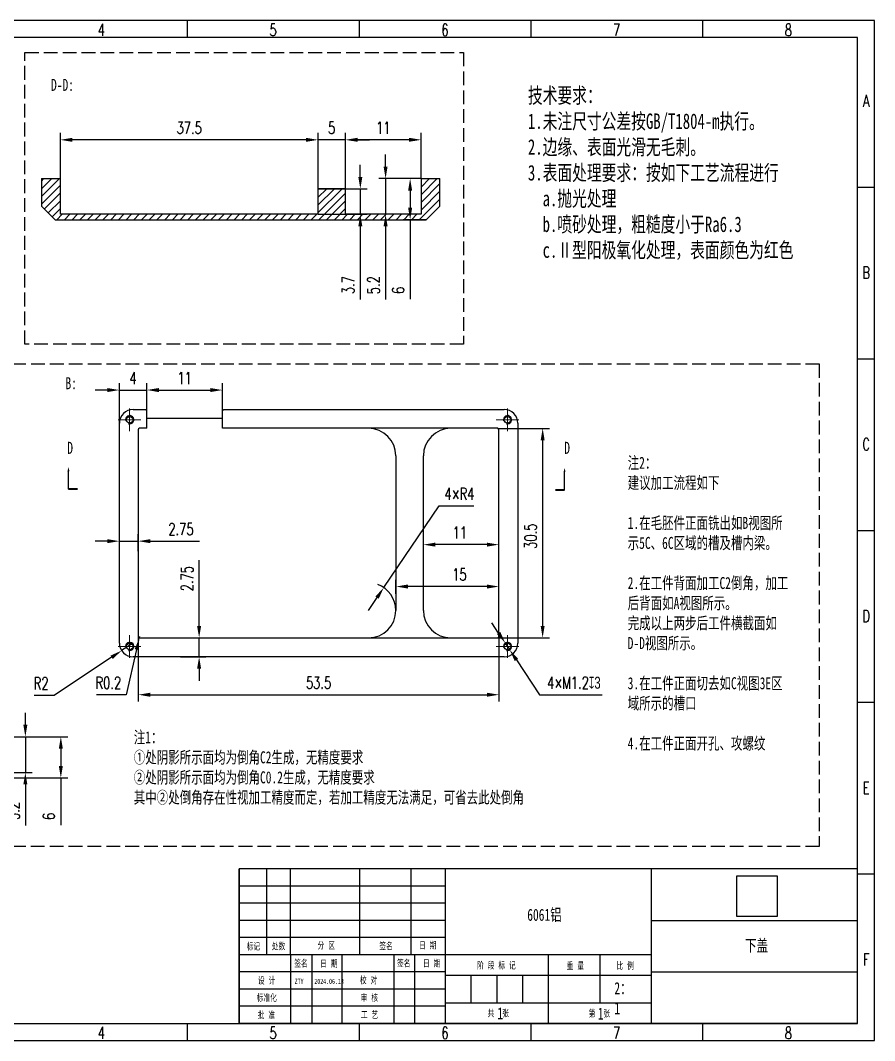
# Model space of a CAD drawing. Header units: millimetres. Extents: x 0 to 420, y 0 to 297.
# Drawn here: x 171.3 to 420, y 0 to 297 of the extents above; entities that cross this region are included whole.
import ezdxf

# ---------------------------------------------------------------- set-up
doc = ezdxf.new("R2010")
doc.units = ezdxf.units.MM
doc.linetypes.add('CENTER', pattern=[15.8, 12, -1.5, 0.8, -1.5])
doc.linetypes.add('HIDDEN', pattern=[5.5, 4, -1.5])
for name, color, linetype in [('CENTER', 6, 'CENTER'), ('COMMENT', 3, 'Continuous'), ('FRAME1', 1, 'Continuous'), ('FRAME2', 7, 'Continuous'), ('TEXT', 7, 'Continuous')]:
    doc.layers.add(name, color=color, linetype=linetype)
doc.layers.add('DIMENSION', color=92, linetype='Continuous', lineweight=25)
doc.layers.add('ENTITY', color=7, linetype='Continuous', lineweight=50)
doc.styles.get("Standard").update_dxf_attribs({"font": 'txt.shx', "width": 0.7, "bigfont": 'gbcbig.shx'})
doc.dimstyles.new('Standard$0', dxfattribs={"dimtxt": 3.5, "dimasz": 3.5, "dimexe": 2, "dimexo": 0, "dimgap": 1.75, "dimtad": 1, "dimdec": 4, "dimdsep": 46, "dimtxsty": 'Standard', "dimcen": 0, "dimclrd": 3, "dimclre": 3, "dimclrt": 6, "dimadec": 4, "dimazin": 2, "dimtfac": 1, "dimtdec": 4, "dimtmove": 0, "dimatfit": 3, "dimfxl": 1, "dimtzin": 0, "dimarcsym": 0})
doc.dimstyles.new('STANDARD$3', dxfattribs={"dimtxt": 3.5, "dimasz": 3.5, "dimexe": 2, "dimexo": 0, "dimgap": 1.75, "dimtad": 1, "dimtoh": 1, "dimdec": 4, "dimdsep": 46, "dimtxsty": 'Standard', "dimcen": 0, "dimclrd": 3, "dimclre": 3, "dimclrt": 6, "dimadec": 4, "dimazin": 2, "dimtfac": 1, "dimtdec": 4, "dimtmove": 0, "dimatfit": 2, "dimfxl": 1, "dimarcsym": 0})
doc.dimstyles.new('STANDARD$4', dxfattribs={"dimtxt": 3.5, "dimasz": 3.5, "dimexe": 2, "dimexo": 0, "dimgap": 1.75, "dimtad": 1, "dimtoh": 1, "dimdec": 4, "dimdsep": 46, "dimtxsty": 'Standard', "dimcen": 0, "dimclrd": 3, "dimclre": 3, "dimclrt": 6, "dimadec": 4, "dimazin": 2, "dimtfac": 1, "dimtdec": 4, "dimtmove": 0, "dimatfit": 2, "dimfxl": 1, "dimarcsym": 0})
picture_1 = doc.add_image_def('image1.png', size_in_pixel=(2795, 2795))

# ---------------------------------------------------------------- blocks, each defined once
blk = doc.blocks.new('SW_CENTERMARKSYMBOL_0')
at = {"color": 0, "linetype": 'Continuous', "lineweight": 18}
for p, q in [((0, 2.5), (0, 3.1)), ((-2.5, 0), (-3.1, 0)), ((0, 0), (-2.5, 0)), ((0, 0), (0, 2.5)), ((0, 0), (0, -2.5)), ((0, 0), (2.5, 0)), ((2.5, 0), (3.1, 0)), ((0, -2.5), (0, -3.1))]:
    blk.add_line(p, q, dxfattribs=at)
blk = doc.blocks.new('SW_CENTERMARKSYMBOL_1')
at = {"color": 0, "linetype": 'Continuous', "lineweight": 18}
for p, q in [((0, 2.5), (0, 3.1)), ((-2.5, 0), (-3.1, 0)), ((0, 0), (-2.5, 0)), ((0, 0), (0, 2.5)), ((0, 0), (0, -2.5)), ((0, 0), (2.5, 0)), ((2.5, 0), (3.1, 0)), ((0, -2.5), (0, -3.1))]:
    blk.add_line(p, q, dxfattribs=at)
blk = doc.blocks.new('SW_CENTERMARKSYMBOL_2')
at = {"color": 0, "linetype": 'Continuous', "lineweight": 18}
for p, q in [((0, 2.5), (0, 3.1)), ((-2.5, 0), (-3.1, 0)), ((0, 0), (-2.5, 0)), ((0, 0), (0, 2.5)), ((0, 0), (0, -2.5)), ((0, 0), (2.5, 0)), ((2.5, 0), (3.1, 0)), ((0, -2.5), (0, -3.1))]:
    blk.add_line(p, q, dxfattribs=at)
blk = doc.blocks.new('SW_CENTERMARKSYMBOL_3')
at = {"color": 0, "linetype": 'Continuous', "lineweight": 18}
for p, q in [((0, 2.5), (0, 3.1)), ((-2.5, 0), (-3.1, 0)), ((0, 0), (-2.5, 0)), ((0, 0), (0, 2.5)), ((0, 0), (0, -2.5)), ((0, 0), (2.5, 0)), ((2.5, 0), (3.1, 0)), ((0, -2.5), (0, -3.1))]:
    blk.add_line(p, q, dxfattribs=at)
blk = doc.blocks.new('SW_CENTERMARKSYMBOL_4')
at = {"color": 0, "linetype": 'Continuous', "lineweight": 18}
for p, q in [((0, 2.5), (0, 3.3)), ((-2.5, 0), (-3.3, 0)), ((0, 0), (-2.5, 0)), ((0, 0), (0, 2.5)), ((0, 0), (0, -2.5)), ((0, 0), (2.5, 0)), ((2.5, 0), (3.3, 0)), ((0, -2.5), (0, -3.3))]:
    blk.add_line(p, q, dxfattribs=at)
blk = doc.blocks.new('SW_CENTERMARKSYMBOL_5')
at = {"color": 0, "linetype": 'Continuous', "lineweight": 18}
for p, q in [((0, 2.5), (0, 3.3)), ((-2.5, 0), (-3.3, 0)), ((0, 0), (-2.5, 0)), ((0, 0), (0, 2.5)), ((0, 0), (0, -2.5)), ((0, 0), (2.5, 0)), ((2.5, 0), (3.3, 0)), ((0, -2.5), (0, -3.3))]:
    blk.add_line(p, q, dxfattribs=at)
blk = doc.blocks.new('SW_CENTERMARKSYMBOL_6')
at = {"color": 0, "linetype": 'Continuous', "lineweight": 18}
for p, q in [((0, 2.5), (0, 3.3)), ((-2.5, 0), (-3.3, 0)), ((0, 0), (-2.5, 0)), ((0, 0), (0, 2.5)), ((0, 0), (0, -2.5)), ((0, 0), (2.5, 0)), ((2.5, 0), (3.3, 0)), ((0, -2.5), (0, -3.3))]:
    blk.add_line(p, q, dxfattribs=at)
blk = doc.blocks.new('SW_CENTERMARKSYMBOL_7')
at = {"color": 0, "linetype": 'Continuous', "lineweight": 18}
for p, q in [((0, 2.5), (0, 3.3)), ((-2.5, 0), (-3.3, 0)), ((0, 0), (-2.5, 0)), ((0, 0), (0, 2.5)), ((0, 0), (0, -2.5)), ((0, 0), (2.5, 0)), ((2.5, 0), (3.3, 0)), ((0, -2.5), (0, -3.3))]:
    blk.add_line(p, q, dxfattribs=at)
blk = doc.blocks.new('*D31')
at = {"layer": 'Defpoints', "color": 0, "transparency": 16777216}
for p in [(167.72, 88.46), (163.72, 76.46), (183.09, 76.46)]:
    blk.add_point(p, dxfattribs=at)
at = {"layer": 'DIMENSION', "color": 3, "lineweight": -2, "transparency": 16777216}
for p, q in [((167.72, 88.46), (185.09, 88.46)), ((183.09, 84.96), (183.09, 79.96)), ((163.72, 76.46), (185.09, 76.46)), ((183.09, 76.46), (183.09, 62.68))]:
    blk.add_line(p, q, dxfattribs=at)
at = {"layer": 'DIMENSION', "color": 3, "transparency": 16777216}
for points in [[(182.5, 84.96), (183.67, 84.96), (183.09, 88.46)], [(182.5, 79.96), (183.67, 79.96), (183.09, 76.46)]]:
    blk.add_solid(points, dxfattribs=at)
at = {"layer": 'DIMENSION', "transparency": 16777216, "insert": (179.59, 65.25), "char_height": 3.5, "attachment_point": 5, "rotation": 90}
blk.add_mtext('6', dxfattribs=at)
blk = doc.blocks.new('*D32')
at = {"layer": 'Defpoints', "color": 0, "transparency": 16777216}
for p in [(208.13, 189.39), (208.13, 183.34), (200.13, 179.74)]:
    blk.add_point(p, dxfattribs=at)
at = {"layer": 'DIMENSION', "color": 3, "lineweight": -2, "transparency": 16777216}
for p, q in [((200.13, 179.74), (200.13, 191.39)), ((208.13, 183.34), (208.13, 191.39)), ((196.63, 189.39), (193.13, 189.39)), ((200.13, 189.39), (208.13, 189.39)), ((211.63, 189.39), (215.13, 189.39))]:
    blk.add_line(p, q, dxfattribs=at)
at = {"layer": 'DIMENSION', "color": 3, "transparency": 16777216}
for points in [[(196.63, 189.97), (196.63, 188.8), (200.13, 189.39)], [(211.63, 189.97), (211.63, 188.8), (208.13, 189.39)]]:
    blk.add_solid(points, dxfattribs=at)
at = {"layer": 'DIMENSION', "transparency": 16777216, "insert": (204.13, 192.89), "char_height": 3.5, "attachment_point": 5}
blk.add_mtext('4', dxfattribs=at)
blk = doc.blocks.new('*D33')
at = {"layer": 'Defpoints', "color": 0, "transparency": 16777216}
for p in [(230.13, 189.39), (208.13, 180.79), (230.13, 180.05)]:
    blk.add_point(p, dxfattribs=at)
at = {"layer": 'DIMENSION', "color": 3, "lineweight": -2, "transparency": 16777216}
for p, q in [((208.13, 180.79), (208.13, 191.39)), ((230.13, 180.05), (230.13, 191.39)), ((211.63, 189.39), (226.63, 189.39))]:
    blk.add_line(p, q, dxfattribs=at)
at = {"layer": 'DIMENSION', "color": 3, "transparency": 16777216}
for points in [[(211.63, 189.97), (211.63, 188.8), (208.13, 189.39)], [(226.63, 189.97), (226.63, 188.8), (230.13, 189.39)]]:
    blk.add_solid(points, dxfattribs=at)
at = {"layer": 'DIMENSION', "transparency": 16777216, "insert": (219.13, 192.89), "char_height": 3.5, "attachment_point": 5}
blk.add_mtext('11', dxfattribs=at)
blk = doc.blocks.new('*D36')
at = {"layer": 'Defpoints', "color": 0, "transparency": 16777216}
for p in [(205.63, 117.64), (310.63, 117.64), (310.63, 100.69)]:
    blk.add_point(p, dxfattribs=at)
at = {"layer": 'DIMENSION', "color": 3, "lineweight": -2, "transparency": 16777216}
for p, q in [((205.63, 117.64), (205.63, 98.69)), ((310.63, 117.64), (310.63, 98.69)), ((209.13, 100.69), (307.13, 100.69))]:
    blk.add_line(p, q, dxfattribs=at)
at = {"layer": 'DIMENSION', "color": 3, "transparency": 16777216}
for points in [[(209.13, 101.27), (209.13, 100.1), (205.63, 100.69)], [(307.13, 101.27), (307.13, 100.1), (310.63, 100.69)]]:
    blk.add_solid(points, dxfattribs=at)
at = {"layer": 'DIMENSION', "transparency": 16777216, "insert": (258.13, 104.19), "char_height": 3.5, "attachment_point": 5}
blk.add_mtext('53.5', dxfattribs=at)
blk = doc.blocks.new('*D37')
at = {"layer": 'Defpoints', "color": 0, "transparency": 16777216}
for p in [(288.63, 144.38), (288.63, 133.96), (310.63, 133.24)]:
    blk.add_point(p, dxfattribs=at)
at = {"layer": 'DIMENSION', "color": 3, "lineweight": -2, "transparency": 16777216}
for p, q in [((288.63, 133.96), (288.63, 146.38)), ((310.63, 133.24), (310.63, 146.38)), ((307.13, 144.38), (292.13, 144.38))]:
    blk.add_line(p, q, dxfattribs=at)
at = {"layer": 'DIMENSION', "color": 3, "transparency": 16777216}
for points in [[(292.13, 144.97), (292.13, 143.8), (288.63, 144.38)], [(307.13, 144.97), (307.13, 143.8), (310.63, 144.38)]]:
    blk.add_solid(points, dxfattribs=at)
at = {"layer": 'DIMENSION', "transparency": 16777216, "insert": (299.24, 147.88), "char_height": 3.5, "attachment_point": 5}
blk.add_mtext('11', dxfattribs=at)
blk = doc.blocks.new('*D38')
at = {"layer": 'Defpoints', "color": 0, "transparency": 16777216}
for p in [(280.63, 132.18), (280.63, 130.08), (310.63, 130.08)]:
    blk.add_point(p, dxfattribs=at)
at = {"layer": 'DIMENSION', "color": 3, "lineweight": -2, "transparency": 16777216}
for p, q in [((280.63, 130.08), (280.63, 134.18)), ((310.63, 130.08), (310.63, 134.18)), ((307.13, 132.18), (284.13, 132.18))]:
    blk.add_line(p, q, dxfattribs=at)
at = {"layer": 'DIMENSION', "color": 3, "transparency": 16777216}
for points in [[(284.13, 132.77), (284.13, 131.6), (280.63, 132.18)], [(307.13, 132.77), (307.13, 131.6), (310.63, 132.18)]]:
    blk.add_solid(points, dxfattribs=at)
at = {"layer": 'DIMENSION', "transparency": 16777216, "insert": (299.14, 135.68), "char_height": 3.5, "attachment_point": 5}
blk.add_mtext('15', dxfattribs=at)
blk = doc.blocks.new('*D39')
at = {"layer": 'Defpoints', "color": 0, "transparency": 16777216}
for p in [(277.11, 131.87), (272.63, 125.24)]:
    blk.add_point(p, dxfattribs=at)
at = {"layer": 'DIMENSION', "color": 3, "lineweight": -2, "transparency": 16777216}
for p, q in [((277.11, 131.87), (293.22, 155.68)), ((293.22, 155.68), (303.29, 155.68)), ((272.63, 125.24), (275.15, 128.97))]:
    blk.add_line(p, q, dxfattribs=at)
blk.add_arc((272.63, 125.24), 8, 0, 70.2399, dxfattribs=at)
at = {"layer": 'DIMENSION', "color": 3, "transparency": 16777216}
blk.add_solid([(274.67, 129.3), (275.63, 128.64), (277.11, 131.87)], dxfattribs=at)
at = {"layer": 'DIMENSION', "transparency": 16777216, "insert": (299.13, 159.18), "char_height": 3.5, "attachment_point": 5}
blk.add_mtext('4×R4', dxfattribs=at)
blk = doc.blocks.new('*D42')
at = {"layer": 'Defpoints', "color": 0, "transparency": 16777216}
for p in [(310.23, 178.24), (310.23, 117.24), (323.36, 117.24)]:
    blk.add_point(p, dxfattribs=at)
at = {"layer": 'DIMENSION', "color": 3, "lineweight": -2, "transparency": 16777216}
for p, q in [((310.23, 178.24), (325.36, 178.24)), ((323.36, 174.74), (323.36, 120.74)), ((310.23, 117.24), (325.36, 117.24))]:
    blk.add_line(p, q, dxfattribs=at)
at = {"layer": 'DIMENSION', "color": 3, "transparency": 16777216}
for points in [[(322.78, 174.74), (323.94, 174.74), (323.36, 178.24)], [(322.78, 120.74), (323.94, 120.74), (323.36, 117.24)]]:
    blk.add_solid(points, dxfattribs=at)
at = {"layer": 'DIMENSION', "transparency": 16777216, "insert": (319.86, 146.84), "char_height": 3.5, "attachment_point": 5, "rotation": 90}
blk.add_mtext('30.5', dxfattribs=at)
blk = doc.blocks.new('*D43')
at = {"layer": 'Defpoints', "color": 0, "transparency": 16777216}
for p in [(265.96, 262.24), (287.96, 250.96), (265.96, 247.96)]:
    blk.add_point(p, dxfattribs=at)
at = {"layer": 'DIMENSION', "color": 3, "lineweight": -2, "transparency": 16777216}
for p, q in [((265.96, 247.96), (265.96, 264.24)), ((284.46, 262.24), (269.46, 262.24)), ((287.96, 250.96), (287.96, 264.24))]:
    blk.add_line(p, q, dxfattribs=at)
at = {"layer": 'DIMENSION', "color": 3, "transparency": 16777216}
for points in [[(269.46, 262.82), (269.46, 261.66), (265.96, 262.24)], [(284.46, 262.82), (284.46, 261.66), (287.96, 262.24)]]:
    blk.add_solid(points, dxfattribs=at)
at = {"layer": 'DIMENSION', "transparency": 16777216, "insert": (276.96, 265.74), "char_height": 3.5, "attachment_point": 5}
blk.add_mtext('11', dxfattribs=at)
blk = doc.blocks.new('*D44')
at = {"layer": 'Defpoints', "color": 0, "transparency": 16777216}
for p in [(257.96, 262.23), (257.96, 247.96), (265.96, 247.96)]:
    blk.add_point(p, dxfattribs=at)
at = {"layer": 'DIMENSION', "color": 3, "lineweight": -2, "transparency": 16777216}
for p, q in [((254.46, 262.23), (250.96, 262.23)), ((257.96, 247.96), (257.96, 264.23)), ((265.96, 262.23), (257.96, 262.23)), ((265.96, 247.96), (265.96, 264.23)), ((269.46, 262.23), (272.96, 262.23))]:
    blk.add_line(p, q, dxfattribs=at)
at = {"layer": 'DIMENSION', "color": 3, "transparency": 16777216}
for points in [[(254.46, 262.82), (254.46, 261.65), (257.96, 262.23)], [(269.46, 262.82), (269.46, 261.65), (265.96, 262.23)]]:
    blk.add_solid(points, dxfattribs=at)
at = {"layer": 'DIMENSION', "transparency": 16777216, "insert": (261.96, 265.73), "char_height": 3.5, "attachment_point": 5}
blk.add_mtext('5', dxfattribs=at)
blk = doc.blocks.new('*D45')
at = {"layer": 'Defpoints', "color": 0, "transparency": 16777216}
for p in [(182.96, 262.23), (182.96, 250.96), (257.96, 247.96)]:
    blk.add_point(p, dxfattribs=at)
at = {"layer": 'DIMENSION', "color": 3, "lineweight": -2, "transparency": 16777216}
for p, q in [((182.96, 250.96), (182.96, 264.23)), ((254.46, 262.23), (186.46, 262.23)), ((257.96, 247.96), (257.96, 264.23))]:
    blk.add_line(p, q, dxfattribs=at)
at = {"layer": 'DIMENSION', "color": 3, "transparency": 16777216}
for points in [[(186.46, 262.82), (186.46, 261.65), (182.96, 262.23)], [(254.46, 262.82), (254.46, 261.65), (257.96, 262.23)]]:
    blk.add_solid(points, dxfattribs=at)
at = {"layer": 'DIMENSION', "transparency": 16777216, "insert": (220.46, 265.73), "char_height": 3.5, "attachment_point": 5}
blk.add_mtext('37.5', dxfattribs=at)
blk = doc.blocks.new('*D46')
at = {"layer": 'Defpoints', "color": 0, "transparency": 16777216}
for p in [(287.96, 250.96), (277.64, 240.56), (287.96, 240.56)]:
    blk.add_point(p, dxfattribs=at)
at = {"layer": 'DIMENSION', "color": 3, "lineweight": -2, "transparency": 16777216}
for p, q in [((277.64, 254.46), (277.64, 257.96)), ((287.96, 250.96), (275.64, 250.96)), ((277.64, 250.96), (277.64, 240.56)), ((287.96, 240.56), (275.64, 240.56)), ((277.64, 237.06), (277.64, 215.73))]:
    blk.add_line(p, q, dxfattribs=at)
at = {"layer": 'DIMENSION', "color": 3, "transparency": 16777216}
for points in [[(277.05, 254.46), (278.22, 254.46), (277.64, 250.96)], [(277.05, 237.06), (278.22, 237.06), (277.64, 240.56)]]:
    blk.add_solid(points, dxfattribs=at)
at = {"layer": 'DIMENSION', "transparency": 16777216, "insert": (274.14, 219.93), "char_height": 3.5, "attachment_point": 5, "rotation": 90}
blk.add_mtext('5.2', dxfattribs=at)
blk = doc.blocks.new('*D47')
at = {"layer": 'Defpoints', "color": 0, "transparency": 16777216}
for p in [(287.96, 250.96), (284.78, 238.96), (289.46, 238.96)]:
    blk.add_point(p, dxfattribs=at)
at = {"layer": 'DIMENSION', "color": 3, "lineweight": -2, "transparency": 16777216}
for p, q in [((287.96, 250.96), (282.78, 250.96)), ((284.78, 247.46), (284.78, 242.46)), ((289.46, 238.96), (282.78, 238.96)), ((284.78, 238.96), (284.78, 215.85))]:
    blk.add_line(p, q, dxfattribs=at)
at = {"layer": 'DIMENSION', "color": 3, "transparency": 16777216}
for points in [[(284.19, 247.46), (285.36, 247.46), (284.78, 250.96)], [(284.19, 242.46), (285.36, 242.46), (284.78, 238.96)]]:
    blk.add_solid(points, dxfattribs=at)
at = {"layer": 'DIMENSION', "transparency": 16777216, "insert": (281.28, 218.42), "char_height": 3.5, "attachment_point": 5, "rotation": 90}
blk.add_mtext('6', dxfattribs=at)
blk = doc.blocks.new('*D48')
at = {"layer": 'Defpoints', "color": 0, "transparency": 16777216}
for p in [(257.96, 247.96), (257.96, 240.56), (270.28, 240.56)]:
    blk.add_point(p, dxfattribs=at)
at = {"layer": 'DIMENSION', "color": 3, "lineweight": -2, "transparency": 16777216}
for p, q in [((270.28, 251.46), (270.28, 254.96)), ((257.96, 247.96), (272.28, 247.96)), ((270.28, 247.96), (270.28, 240.56)), ((257.96, 240.56), (272.28, 240.56)), ((270.28, 237.06), (270.28, 215.74))]:
    blk.add_line(p, q, dxfattribs=at)
at = {"layer": 'DIMENSION', "color": 3, "transparency": 16777216}
for points in [[(269.7, 251.46), (270.87, 251.46), (270.28, 247.96)], [(269.7, 237.06), (270.87, 237.06), (270.28, 240.56)]]:
    blk.add_solid(points, dxfattribs=at)
at = {"layer": 'DIMENSION', "transparency": 16777216, "insert": (266.78, 219.94), "char_height": 3.5, "attachment_point": 5, "rotation": 90}
blk.add_mtext('3.7', dxfattribs=at)
blk = doc.blocks.new('*D49')
at = {"layer": 'Defpoints', "color": 0, "transparency": 16777216}
for p in [(160.12, 88.46), (159.92, 78.06), (172.76, 78.06)]:
    blk.add_point(p, dxfattribs=at)
at = {"layer": 'DIMENSION', "color": 3, "lineweight": -2, "transparency": 16777216}
for p, q in [((172.76, 91.96), (172.76, 95.46)), ((160.12, 88.46), (174.76, 88.46)), ((172.76, 88.46), (172.76, 78.06)), ((159.92, 78.06), (174.76, 78.06)), ((172.76, 74.56), (172.76, 62.66))]:
    blk.add_line(p, q, dxfattribs=at)
at = {"layer": 'DIMENSION', "color": 3, "transparency": 16777216}
for points in [[(172.18, 91.96), (173.35, 91.96), (172.76, 88.46)], [(172.18, 74.56), (173.35, 74.56), (172.76, 78.06)]]:
    blk.add_solid(points, dxfattribs=at)
at = {"layer": 'DIMENSION', "transparency": 16777216, "insert": (169.26, 66.86), "char_height": 3.5, "attachment_point": 5, "rotation": 90}
blk.add_mtext('5.2', dxfattribs=at)
blk = doc.blocks.new('*D50')
at = {"layer": 'Defpoints', "color": 0, "transparency": 16777216}
for p in [(205.94, 117.25), (206.03, 117.64)]:
    blk.add_point(p, dxfattribs=at)
at = {"layer": 'DIMENSION', "color": 3, "lineweight": -2, "transparency": 16777216}
for p, q in [((206.03, 117.64), (205.94, 117.25)), ((205.16, 113.84), (202.14, 100.65)), ((202.14, 100.65), (193.45, 100.65))]:
    blk.add_line(p, q, dxfattribs=at)
at = {"layer": 'DIMENSION', "color": 3, "transparency": 16777216}
blk.add_solid([(204.59, 113.97), (205.73, 113.71), (205.94, 117.25)], dxfattribs=at)
at = {"layer": 'DIMENSION', "transparency": 16777216, "insert": (196.92, 104.15), "char_height": 3.5, "attachment_point": 5}
blk.add_mtext('R0.2', dxfattribs=at)
blk = doc.blocks.new('*D51')
at = {"layer": 'Defpoints', "color": 0, "transparency": 16777216}
for p in [(200.79, 113.53), (204.13, 115.74)]:
    blk.add_point(p, dxfattribs=at)
at = {"layer": 'DIMENSION', "color": 3, "lineweight": -2, "transparency": 16777216}
for p, q in [((204.13, 115.74), (200.79, 113.53)), ((197.88, 111.6), (181.17, 100.51)), ((181.17, 100.51), (175.34, 100.51))]:
    blk.add_line(p, q, dxfattribs=at)
at = {"layer": 'DIMENSION', "color": 3, "transparency": 16777216}
blk.add_solid([(197.56, 112.08), (198.2, 111.11), (200.79, 113.53)], dxfattribs=at)
at = {"layer": 'DIMENSION', "transparency": 16777216, "insert": (177.38, 104.01), "char_height": 3.5, "attachment_point": 5}
blk.add_mtext('R2', dxfattribs=at)
blk = doc.blocks.new('*D52')
at = {"layer": 'Defpoints', "color": 0, "transparency": 16777216}
for p in [(205.63, 145.4), (200.13, 142.44), (205.63, 142.44)]:
    blk.add_point(p, dxfattribs=at)
at = {"layer": 'DIMENSION', "color": 3, "lineweight": -2, "transparency": 16777216}
for p, q in [((200.13, 142.44), (200.13, 147.4)), ((205.63, 142.44), (205.63, 147.4)), ((196.63, 145.4), (193.13, 145.4)), ((200.13, 145.4), (205.63, 145.4)), ((209.13, 145.4), (223.48, 145.4))]:
    blk.add_line(p, q, dxfattribs=at)
at = {"layer": 'DIMENSION', "color": 3, "transparency": 16777216}
for points in [[(196.63, 145.98), (196.63, 144.81), (200.13, 145.4)], [(209.13, 145.98), (209.13, 144.81), (205.63, 145.4)]]:
    blk.add_solid(points, dxfattribs=at)
at = {"layer": 'DIMENSION', "transparency": 16777216, "insert": (218.05, 148.9), "char_height": 3.5, "attachment_point": 5}
blk.add_mtext('2.75', dxfattribs=at)
blk = doc.blocks.new('*D53')
at = {"layer": 'Defpoints', "color": 0, "transparency": 16777216}
for p in [(217.94, 117.24), (217.94, 111.74), (223.35, 111.74)]:
    blk.add_point(p, dxfattribs=at)
at = {"layer": 'DIMENSION', "color": 3, "lineweight": -2, "transparency": 16777216}
for p, q in [((223.35, 120.74), (223.35, 139.91)), ((217.94, 117.24), (225.35, 117.24)), ((223.35, 111.74), (223.35, 117.24)), ((217.94, 111.74), (225.35, 111.74)), ((223.35, 108.24), (223.35, 104.74))]:
    blk.add_line(p, q, dxfattribs=at)
at = {"layer": 'DIMENSION', "color": 3, "transparency": 16777216}
for points in [[(222.76, 120.74), (223.93, 120.74), (223.35, 117.24)], [(222.76, 108.24), (223.93, 108.24), (223.35, 111.74)]]:
    blk.add_solid(points, dxfattribs=at)
at = {"layer": 'DIMENSION', "transparency": 16777216, "insert": (219.85, 134.48), "char_height": 3.5, "attachment_point": 5, "rotation": 90}
blk.add_mtext('2.75', dxfattribs=at)
blk = doc.blocks.new('*D54')
at = {"layer": 'Defpoints', "color": 0, "transparency": 16777216}
for p in [(312.47, 115.74), (313.79, 113.74)]:
    blk.add_point(p, dxfattribs=at)
at = {"layer": 'DIMENSION', "color": 3, "lineweight": -2, "transparency": 16777216}
for p, q in [((310.53, 118.66), (308.6, 121.58)), ((312.47, 115.74), (313.79, 113.74)), ((315.72, 110.82), (322.44, 100.67)), ((322.44, 100.67), (340.68, 100.67))]:
    blk.add_line(p, q, dxfattribs=at)
at = {"layer": 'DIMENSION', "color": 3, "transparency": 16777216}
for points in [[(311.02, 118.99), (310.05, 118.34), (312.47, 115.74)], [(316.21, 111.15), (315.23, 110.5), (313.79, 113.74)]]:
    blk.add_solid(points, dxfattribs=at)
at = {"layer": 'DIMENSION', "transparency": 16777216, "insert": (332.44, 104.17), "char_height": 3.5, "attachment_point": 5}
blk.add_mtext('4×M1.2{\\Fgdt|c134;\\C0;x3}', dxfattribs=at)

msp = doc.modelspace()

# ---------------------------------------------------------------- hatches: boundary and pattern name
at = {"linetype": 'Continuous', "lineweight": 18}
h = msp.add_hatch(dxfattribs=at)
h.set_pattern_fill('ANSI31', color=44, scale=0.5, style=0)
h.set_pattern_definition([(45, (-131.5045, 298.243), (-1.122532, 1.122532), [])])
h.paths.add_polyline_path([(182.95565, 250.95767), (177.45565, 250.95767), (177.45565, 242.95767), (181.45565, 238.95767), (289.45565, 238.95767), (293.45565, 242.95767), (293.45565, 250.95767), (287.95565, 250.95767), (287.95565, 240.55767), (265.95565, 240.55767), (265.95565, 247.95767), (257.95565, 247.95767), (257.95565, 240.55767), (182.95565, 240.55767)], flags=0)

# ---------------------------------------------------------------- linework, layer by layer
msp.add_line((220, 0), (220, 5))
at = {"layer": 'COMMENT'}
for p, q in [((185.28597, 160.52629), (185.30916, 165.72031)), ((329.7101, 160.29664), (329.73329, 165.49066))]:
    msp.add_line(p, q, dxfattribs=at)
at = {"layer": 'COMMENT', "lineweight": 40}
for p, q in [((187.91376, 160.51456), (185.28597, 160.52629)), ((327.08231, 160.30837), (329.7101, 160.29664))]:
    msp.add_line(p, q, dxfattribs=at)
at = {"layer": 'COMMENT', "color": 2, "linetype": 'HIDDEN'}
for points in [[(172.63644, 287.63225), (300.32178, 287.63225), (300.32178, 202.74535), (172.63644, 202.74535)], [(36.92682, 196.98668), (403.85959, 196.98668), (403.85959, 56.53455), (36.92682, 56.53455)]]:
    msp.add_lwpolyline(points, close=True, dxfattribs=at)
at = {"layer": 'COMMENT'}
for points in [[(185.30916, 165.72031, 0.6, 0, 0), (185.31452, 166.9203, 0, 0, 0)], [(329.73329, 165.49066, 0.6, 0, 0), (329.73865, 166.69065, 0, 0, 0)]]:
    msp.add_lwpolyline(points, format="xyseb", dxfattribs=at)
at = {"layer": 'DIMENSION', "color": 7}
for centre in [(203.12749, 180.74403), (313.12749, 180.74403), (203.12749, 114.74403), (313.12749, 114.74403)]:
    msp.add_arc(centre, 1.2, 255, 195, dxfattribs=at)
at = {"layer": 'ENTITY', "lineweight": 30}
for p, q in [((177.45565, 250.95767), (177.45565, 242.95767)), ((177.45565, 250.95767), (182.95565, 250.95767)), ((182.95565, 240.55767), (182.95565, 250.95767)), ((287.95565, 250.95767), (293.45565, 250.95767)), ((287.95565, 250.95767), (287.95565, 240.55767)), ((293.45565, 242.95767), (293.45565, 250.95767)), ((265.95565, 247.95767), (257.95565, 247.95767)), ((257.95565, 247.95767), (257.95565, 240.55767)), ((265.95565, 240.55767), (265.95565, 247.95767)), ((181.45565, 238.95767), (177.45565, 242.95767)), ((293.45565, 242.95767), (289.45565, 238.95767)), ((181.45565, 238.95767), (289.45565, 238.95767)), ((257.95565, 240.55767), (182.95565, 240.55767)), ((287.95565, 240.55767), (265.95565, 240.55767)), ((204.12749, 183.74403), (207.72749, 183.74403)), ((208.12749, 183.34403), (207.72749, 183.74403)), ((208.12749, 178.24403), (208.12749, 183.34403)), ((230.52749, 183.74403), (230.12749, 183.34403)), ((230.12749, 178.24403), (230.12749, 183.34403)), ((230.52749, 183.74403), (312.12749, 183.74403)), ((200.12749, 115.74403), (200.12749, 179.74403)), ((208.12749, 178.24403), (206.02749, 178.24403)), ((230.12749, 181.06119), (208.12749, 181.06119)), ((310.22749, 178.24403), (230.12749, 178.24403)), ((316.12749, 179.74403), (316.12749, 115.74403)), ((205.62749, 177.84403), (205.62749, 117.64403)), ((310.62749, 117.64403), (310.62749, 177.84403)), ((280.62749, 170.24403), (280.62749, 125.24403)), ((288.62749, 125.24403), (288.62749, 170.24403)), ((206.02749, 117.24403), (310.22749, 117.24403)), ((312.12749, 111.74403), (204.12749, 111.74403))]:
    msp.add_line(p, q, dxfattribs=at)
for centre in [(203.12749, 180.74403), (313.12749, 180.74403), (203.12749, 114.74403), (313.12749, 114.74403)]:
    msp.add_circle(centre, 0.95, dxfattribs=at)
for centre, radius, start, end in [((204.12749, 179.74403), 4, 90, 180), ((312.12749, 179.74403), 4, 0, 90), ((206.02749, 177.84403), 0.4, 90, 180), ((272.62749, 170.24403), 8, 0, 90), ((296.62749, 170.24403), 8, 90, 180), ((310.22749, 177.84403), 0.4, 360, 90), ((272.62749, 125.24403), 8, 270, 0), ((296.62749, 125.24403), 8, 180, 270), ((206.02749, 117.64403), 0.4, 180, 270), ((310.22749, 117.64403), 0.4, 270, 0), ((204.12749, 115.74403), 4, 180, 270), ((312.12749, 115.74403), 4, 270, 0)]:
    msp.add_arc(centre, radius, start, end, dxfattribs=at)
at = {"layer": 'FRAME1'}
for p, q in [((220, 292), (220, 297)), ((270, 292), (270, 297)), ((320, 292), (320, 297)), ((370, 292), (370, 297)), ((415, 248.5), (420, 248.5)), ((415, 198.5), (420, 198.5)), ((415, 148.5), (420, 148.5)), ((415, 98.5), (420, 98.5)), ((243, 50), (243, 25)), ((250, 25), (250, 50)), ((270, 50), (270, 25)), ((285, 50), (285, 25)), ((415, 48.5), (420, 48.5)), ((295, 45), (235, 45)), ((295, 40), (235, 40)), ((295, 35), (235, 35)), ((295, 30), (235, 30)), ((250, 25), (250, 5)), ((256.19407, 25), (256.19407, 5)), ((265, 5), (265, 25)), ((280, 25), (280, 5)), ((286.05061, 25), (286.05061, 5)), ((325, 25), (325, 5)), ((340, 25), (340, 11)), ((295, 20), (235, 20)), ((295, 19), (355, 19)), ((302.5, 19), (302.5, 11)), ((310, 19), (310, 11)), ((317.5, 19), (317.5, 11)), ((295, 15), (235, 15)), ((295, 10), (235, 10)), ((295, 11), (355, 11)), ((270, 0), (270, 5)), ((320, 0), (320, 5)), ((370, 0), (370, 5))]:
    msp.add_line(p, q, dxfattribs=at)
msp.add_lwpolyline([(0, 0), (420, 0), (420, 297), (0, 297)], close=True, dxfattribs=at)
at = {"layer": 'FRAME2'}
for p, q in [((415, 50), (235, 50)), ((235, 5), (235, 50)), ((235, 5), (235, 50)), ((235, 50), (235, 5)), ((295, 50), (295, 5)), ((355, 50), (355, 5)), ((415, 5), (415, 50)), ((355, 35), (415, 35)), ((355, 25), (235, 25)), ((355, 20), (415, 20)), ((415, 5), (235, 5)), ((235, 5), (415, 5))]:
    msp.add_line(p, q, dxfattribs=at)
msp.add_lwpolyline([(25, 5), (415, 5), (415, 292), (25, 292)], close=True, dxfattribs=at)

# ---------------------------------------------------------------- block references
at = {"layer": 'CENTER'}
for name, p in [('SW_CENTERMARKSYMBOL_7', (203.12749, 180.74403)), ('SW_CENTERMARKSYMBOL_3', (203.12749, 180.74403)), ('SW_CENTERMARKSYMBOL_4', (313.12749, 180.74403)), ('SW_CENTERMARKSYMBOL_0', (313.12749, 180.74403)), ('SW_CENTERMARKSYMBOL_6', (203.12749, 114.74403)), ('SW_CENTERMARKSYMBOL_2', (203.12749, 114.74403)), ('SW_CENTERMARKSYMBOL_5', (313.12749, 114.74403)), ('SW_CENTERMARKSYMBOL_1', (313.12749, 114.74403))]:
    msp.add_blockref(name, p, dxfattribs=at)

# ---------------------------------------------------------------- texts
at = {"char_height": 3.5, "attachment_point": 5}
for s, insert in [('4', (194.90266, 294.21764)), ('5', (244.90266, 294.21764)), ('6', (294.90266, 294.21764)), ('7', (344.90266, 294.21764)), ('8', (394.90266, 294.21764)), ('A', (417.55844, 273.58848)), ('B', (417.55844, 223.58848)), ('C', (417.55844, 173.58848)), ('D', (417.55844, 123.58848)), ('E', (417.55844, 73.58848)), ('F', (417.55844, 23.58848)), ('4', (194.90266, 2.21764)), ('5', (244.90266, 2.21764)), ('6', (294.90266, 2.21764)), ('7', (344.90266, 2.21764)), ('8', (394.90266, 2.21764))]:
    msp.add_mtext(s, dxfattribs=dict(at, insert=insert))
at = {"layer": 'COMMENT', "color": 4, "char_height": 3.5, "attachment_point": 1}
for s, insert in [('{\\fFangSong|b1|i0|c134|p49;D-D:}', (180.23918, 279.98204)), ('{\\fFangSong|b1|i0|c134|p49;B:}', (184.43764, 193.13466)), ('{\\fFangSong|b1|i0|c134|p49;D}', (184.97258, 174.31681)), ('{\\fFangSong|b1|i0|c134|p49;D}', (329.66072, 174.31681))]:
    msp.add_mtext_dynamic_manual_height_columns(s, width=6.1532572, gutter_width=17.5, heights=[0], dxfattribs=dict(at, insert=insert))
at = {"layer": 'COMMENT', "attachment_point": 1}
for s, width, insert, char_height in [('{\\fFangSong|b0|i0|c134|p49;技术要求：\\P1.未注尺寸公差按GB/T1804-m执行。\\P2.边缘、表面光滑无毛刺。\\P3.表面处理要求：按如下工艺流程进行\\P  a.抛光处理\\P  b.喷砂处理，粗糙度小于Ra6.3\\P  c.Ⅱ型阳极氧化处理，表面颜色为红色}', 90.6509692, (319.06722, 277.40859), 4.5), ('{\\fFangSong|b0|i0|c134|p49;注2：\\P建议加工流程如下\\P\\P1.在毛胚件正面铣出如B视图所示5C、6C区域的槽及槽内梁。\\P\\P2.在工件背面加工C2倒角，加工后背面如A视图所示。\\P完成以上两步后工件横截面如D-D视图所示。\\P\\P3.在工件正面切去如C视图3E区域所示的槽口\\P\\P4.在工件正面开孔、攻螺纹}', 48.2666805, (348.11725, 169.96968), 3.5), ('{\\fFangSong|b0|i0|c134|p49;注1：\\P①处阴影所示面均为倒角C2生成，无精度要求\\P②处阴影所示面均为倒角C0.2生成，无精度要求\\P其中②处倒角存在性视加工精度而定，若加工精度无法满足，可省去此处倒角}', 125.8006863, (204.31925, 90.05208), 3.5)]:
    msp.add_mtext_dynamic_manual_height_columns(s, width=width, gutter_width=17.5, heights=[0], dxfattribs=dict(at, insert=insert, char_height=char_height))
at = {"layer": 'COMMENT', "color": 3, "attachment_point": 1}
for s, width, insert, char_height in [('{\\fFangSong|b1|i0|c134|p49;6061铝}', 23.880316, (318.88214, 38.3719), 3.5), ('{\\fFangSong|b1|i0|c134|p49;下盖}', 23.880316, (382.29316, 29.43752), 3.5), ('{\\fFangSong|b1|i0|c134|p49;ZTY}', 4.8264309, (251.18789, 18.02027), 1.5), ('{\\fFangSong|b1|i0|c134|p49;2024.06.18}', 7.3975797, (256.89589, 18.00372), 1.5), ('{\\fFangSong|b1|i0|c134|p49;2：1}', 6.2252843, (344.24268, 16.99766), 3.5), ('{\\fFangSong|b1|i0|c134|p49;1}', 6.2252843, (310.18296, 9.67287), 3.5), ('{\\fFangSong|b1|i0|c134|p49;1}', 6.2252843, (339.45162, 9.62388), 3.5)]:
    msp.add_mtext_dynamic_manual_height_columns(s, width=width, gutter_width=17.5, heights=[0], dxfattribs=dict(at, insert=insert, char_height=char_height))
at = {"layer": 'TEXT', "char_height": 2, "attachment_point": 5}
for s, insert, width in [('\\pxqc;{\\fFangSong|b0|i0|c134|p49;标记}', (239.1593, 27.33598), 6.9853362), ('\\pxqc;{\\fFangSong|b0|i0|c134|p49;处数}', (246.47229, 27.37826), 6.9853362), ('\\pxqc;{\\fFangSong|b0|i0|c134|p49;分^I区}', (260.36468, 27.60095), 16.3780626), ('\\pxqc;{\\fFangSong|b0|i0|c134|p49;签名}', (277.78134, 27.44521), 6.9853362), ('\\pxqc;{\\fFangSong|b0|i0|c134|p49;日 期}', (289.88822, 27.64746), 6.9853362), ('{\\fFangSong|b0|i0|c134|p49;签名}', (253.00974, 22.37531), 6.9853362), ('{\\fFangSong|b0|i0|c134|p49;签名}', (282.91778, 22.42254), 6.9853362), ('\\pxqc;{\\fFangSong|b0|i0|c134|p49;日 期}', (261.127, 22.32814), 6.9853362), ('\\pxqc;{\\fFangSong|b0|i0|c134|p49;日 期}', (291.03503, 22.37536), 6.9853362), ('\\pxqc;{\\fFangSong|b0|i0|c134|p49;阶 段 标 记}', (309.9017, 21.80185), 19.0010372), ('\\pxqc;{\\fFangSong|b0|i0|c134|p49;重 量}', (332.87943, 21.69536), 6.9853362), ('\\pxqc;{\\fFangSong|b0|i0|c134|p49;比 例}', (347.38498, 21.69536), 6.9853362), ('\\pxqc;{\\fFangSong|b0|i0|c134|p49;设 计}', (242.9867, 17.40064), 6.9853362), ('\\pxqc;{\\fFangSong|b0|i0|c134|p49;校 对}', (272.67406, 17.48604), 6.9853362), ('\\pxqc;{\\fFangSong|b0|i0|c134|p49;标准化}', (243.0391, 12.39193), 6.9853362), ('\\pxqc;{\\fFangSong|b0|i0|c134|p49;审 核}', (272.89564, 12.39193), 6.9853362), ('\\pxqc;{\\fFangSong|b0|i0|c134|p49;共  张}', (310.43939, 7.86056), 8.9403078), ('\\pxqc;{\\fFangSong|b0|i0|c134|p49;第  张}', (339.87239, 7.80624), 6.9853362), ('\\pxqc;{\\fFangSong|b0|i0|c134|p49;批 准}', (242.93131, 7.36138), 6.9853362), ('\\pxqc;{\\fFangSong|b0|i0|c134|p49;工 艺}', (272.95103, 7.46391), 6.9853362)]:
    msp.add_mtext(s, dxfattribs=dict(at, insert=insert, width=width))

# ---------------------------------------------------------------- dimensions: what is measured, and where the dimension line sits
at = {"layer": 'DIMENSION'}
for base, p1, p2, override, picture, middle in [((182.95565, 262.23418), (257.95565, 247.95767), (182.95565, 250.95767), {"dimscale": 1, "dimlfac": 0.5, "dimclrt": 256}, '*D45', (220.45565, 265.73418)), ((265.95565, 262.24113), (287.95565, 250.95767), (265.95565, 247.95767), {"dimscale": 1, "dimlfac": 0.5, "dimpost": '', "dimclrt": 256}, '*D43', (276.95565, 265.74113)), ((230.12749, 189.38715), (208.12749, 180.79403), (230.12749, 180.05303), {"dimlfac": 0.5, "dimclrt": 256}, '*D33', (219.12749, 192.88715))]:
    dim = msp.add_linear_dim(base=base, p1=p1, p2=p2, dimstyle='Standard$0', override=override, dxfattribs=at)
    dim.commit()
    dim.dimension.update_dxf_attribs({"geometry": picture, "text_midpoint": middle})
dim = msp.add_linear_dim(base=(257.95565, 262.23419), p1=(265.95565, 247.95767), p2=(257.95565, 247.95767), text='5', dimstyle='Standard$0', override={"dimscale": 1, "dimlfac": 0.5, "dimclrt": 256}, dxfattribs=at)
dim.commit()
dim.dimension.update_dxf_attribs({"geometry": '*D44', "text_midpoint": (261.95565, 265.73419)})
for base, p1, p2, picture, middle in [((277.63775, 240.55767), (287.95565, 250.95767), (287.95565, 240.55767), '*D46', (277.63775, 219.93325)), ((270.28219, 240.55767), (257.95565, 247.95767), (257.95565, 240.55767), '*D48', (270.28219, 219.93532)), ((284.77646, 238.95767), (287.95565, 250.95767), (289.45565, 238.95767), '*D47', (284.77646, 218.41712)), ((323.35847, 117.24403), (310.22749, 178.24403), (310.22749, 117.24403), '*D42', (323.35847, 146.83977)), ((223.3463, 111.74403), (217.93816, 117.24403), (217.93816, 111.74403), '*D53', (223.3463, 134.4833)), ((172.76232, 78.0565), (160.12171, 88.4565), (159.92171, 78.0565), '*D49', (172.76232, 66.8565)), ((183.08584, 76.4565), (167.72171, 88.4565), (163.72171, 76.4565), '*D31', (183.08584, 65.24728))]:
    dim = msp.add_linear_dim(base=base, p1=p1, p2=p2, angle=90, dimstyle='Standard$0', override={"dimlfac": 0.5, "dimclrt": 256}, dxfattribs=at)
    dim.commit()
    dim.dimension.update_dxf_attribs({"geometry": picture, "text_midpoint": middle, "dimtype": 160})
for base, p1, p2, angle, picture, middle in [((208.12749, 189.38715), (200.12749, 179.74403), (208.12749, 183.34403), 180, '*D32', (204.12749, 192.88715)), ((205.62749, 145.39555), (200.12749, 142.43954), (205.62749, 142.43954), 0, '*D52', (218.05249, 148.89555))]:
    dim = msp.add_linear_dim(base=base, p1=p1, p2=p2, angle=angle, dimstyle='Standard$0', override={"dimlfac": 0.5, "dimclrt": 256}, dxfattribs=at)
    dim.commit()
    dim.dimension.update_dxf_attribs({"geometry": picture, "text_midpoint": middle})
dim = msp.add_radius_dim(center=(272.62749, 125.24403), mpoint=(277.11076, 131.86977), text='4×<>', dimstyle='STANDARD$4', override={"dimlfac": 0.5, "dimclrt": 256}, dxfattribs=at)
dim.commit()
dim.dimension.update_dxf_attribs({"geometry": '*D39', "text_midpoint": (299.12996, 155.67963), "dimtype": 164})
for base, p1, p2, picture, middle in [((288.62749, 144.38332), (310.62749, 133.24248), (288.62749, 133.96182), '*D37', (299.23563, 144.38332)), ((280.62749, 132.18193), (310.62749, 130.07737), (280.62749, 130.07737), '*D38', (299.14314, 132.18193))]:
    dim = msp.add_linear_dim(base=base, p1=p1, p2=p2, dimstyle='Standard$0', override={"dimlfac": 0.5, "dimclrt": 256}, dxfattribs=at)
    dim.commit()
    dim.dimension.update_dxf_attribs({"geometry": picture, "text_midpoint": middle, "dimtype": 160})
dim = msp.add_diameter_dim_2p(p1=(312.46528, 115.74477), p2=(313.7897, 113.74329), text='4×M1.2{\\Fgdt|c134;\\C0;x3}', dimstyle='STANDARD$3', override={"dimclrt": 256}, dxfattribs=at)
dim.commit()
dim.dimension.update_dxf_attribs({"geometry": '*D54', "text_midpoint": (332.43533, 100.66541), "dimtype": 163})
for center, mpoint, picture, middle in [((206.02749, 117.64403), (205.93827, 117.25411), '*D50', (196.91893, 100.65362)), ((204.12749, 115.74403), (200.7948, 113.53198), '*D51', (177.3778, 100.50584))]:
    dim = msp.add_radius_dim(center=center, mpoint=mpoint, dimstyle='STANDARD$4', override={"dimlfac": 0.5, "dimclrt": 256}, dxfattribs=at)
    dim.commit()
    dim.dimension.update_dxf_attribs({"geometry": picture, "text_midpoint": middle, "dimtype": 164})
dim = msp.add_linear_dim(base=(310.62749, 100.68766), p1=(205.62749, 117.64403), p2=(310.62749, 117.64403), angle=0, text='53.5', dimstyle='Standard$0', override={"dimlfac": 0.5, "dimclrt": 256}, dxfattribs=at)
dim.commit()
dim.dimension.update_dxf_attribs({"geometry": '*D36', "text_midpoint": (258.12749, 104.18766)})

# ---------------------------------------------------------------- pictures from other files: only their frames are drawn
at = {"layer": 'FRAME2', "color": 0}
image = msp.add_image(picture_1, insert=(379.84933, 36.1105), size_in_units=(11.83069, 11.83069), dxfattribs=at)
image.dxf.flags = 15

doc.saveas('drawing.dxf')
